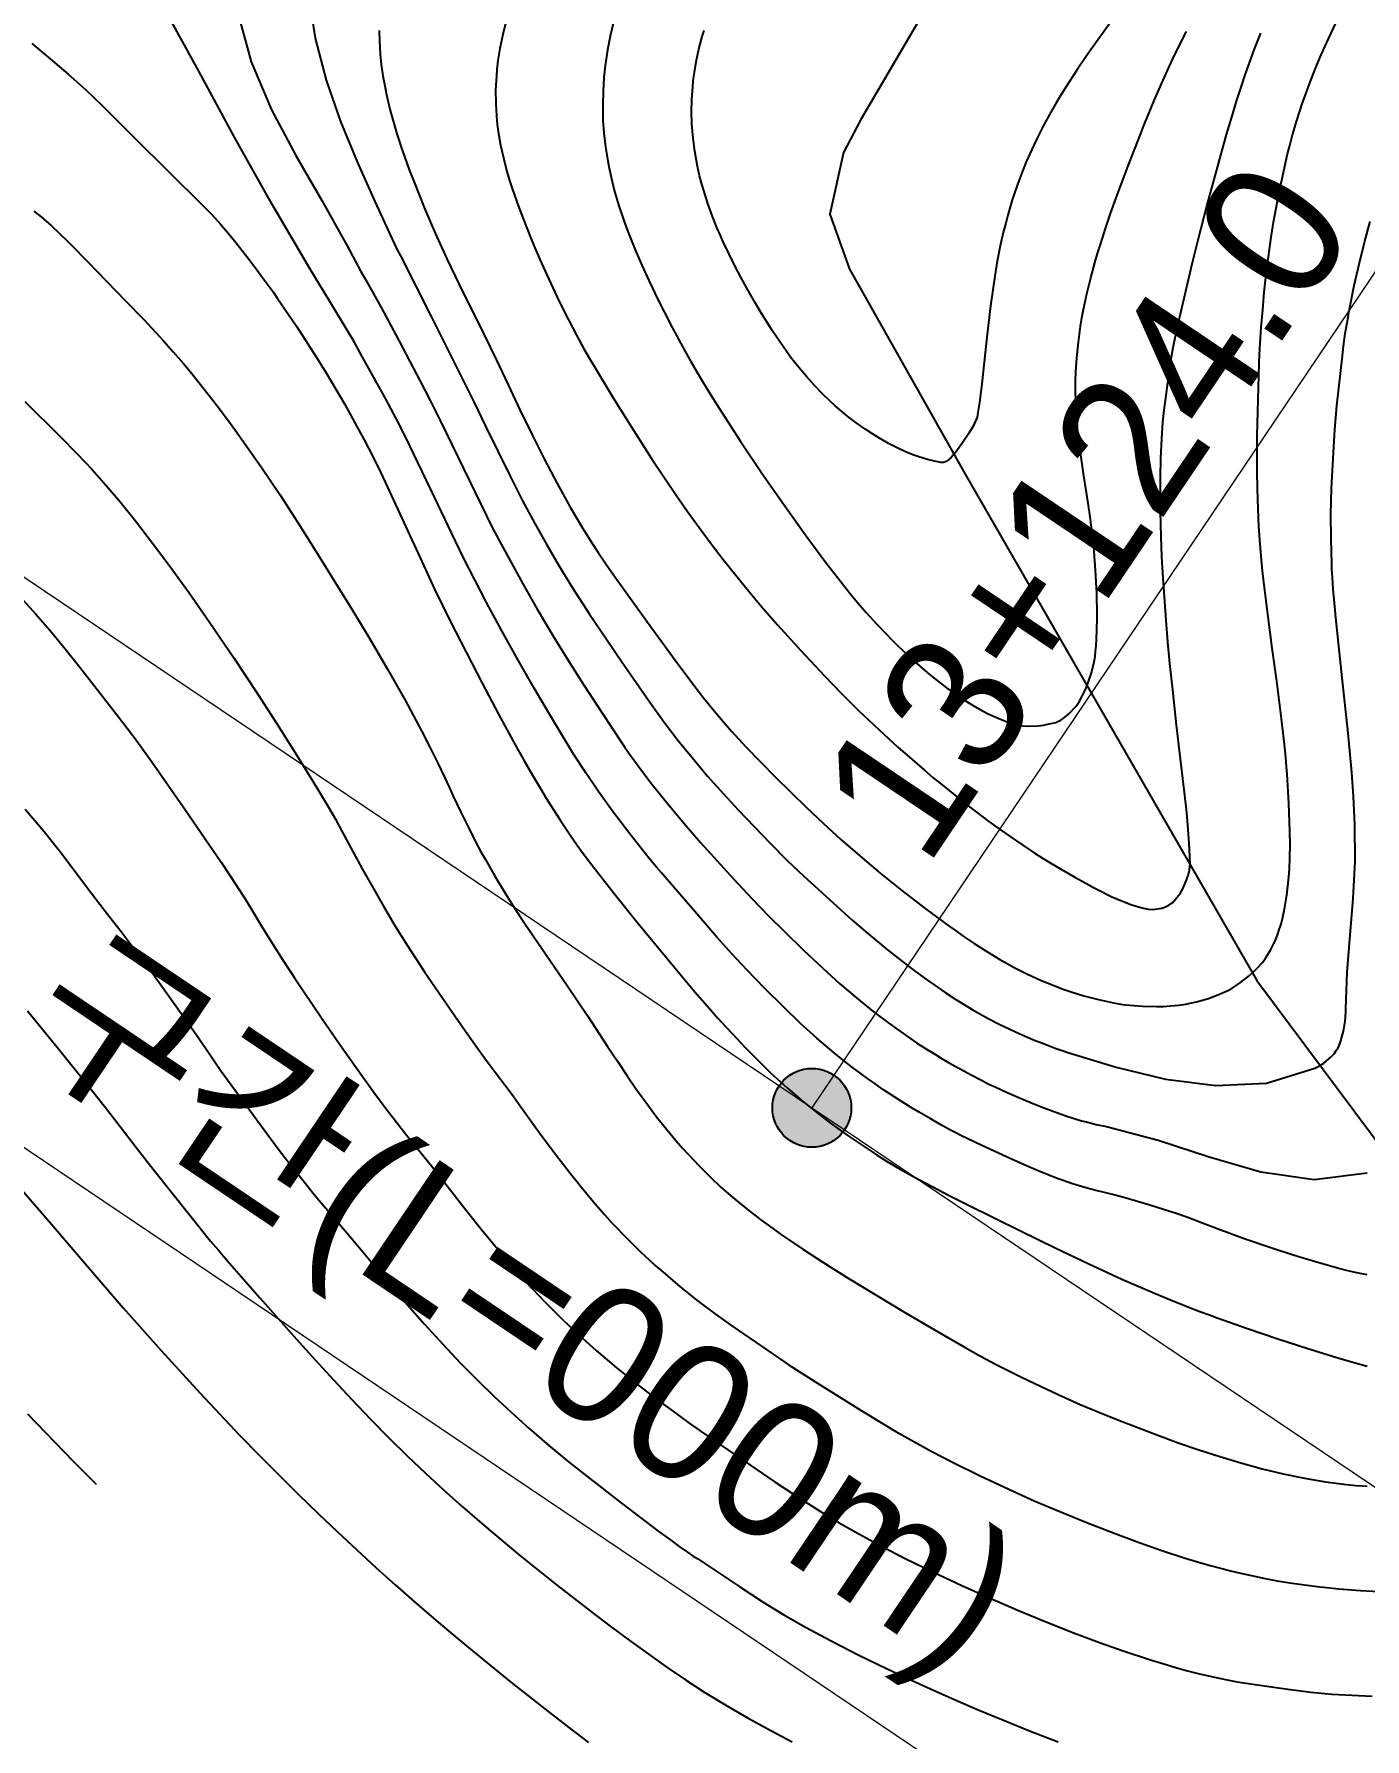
# Model space of a CAD drawing. Header units: millimetres. Extents: x 156921 to 159642, y 477538 to 479586.
# Drawn here: x 157531.75 to 157565.53, y 479099.12 to 479142.38 of the extents above; entities that cross this region are included whole.
import ezdxf

# ---------------------------------------------------------------- set-up
doc = ezdxf.new("R2010")
doc.units = ezdxf.units.MM
doc.header["$MEASUREMENT"] = 0
doc.linetypes.add('CONT', pattern=[2, 1, 1])
for name, color, linetype, transparency in [('E0022112', 146, 'Continuous', 0.6), ('F0017111', 94, 'Continuous', 0.6), ('F0017114', 80, 'Continuous', 0.6)]:
    doc.layers.add(name, color=color, linetype=linetype, transparency=transparency)
doc.layers.add('WD_일반', color=7, linetype='Continuous')
doc.layers.add('평면선형_인출선&문자', color=7, linetype='Continuous')
doc.layers.add('평면-임시폴대', color=136, linetype='Continuous', lineweight=9)
doc.styles.add('HM 4_폴대', font='BAREUNDOTUMPRO1.TTF')

# ---------------------------------------------------------------- blocks, each defined once
blk = doc.blocks.new('CZ-DOT', base_point=(301.612, -2477.484))
at = {"ltscale": 10, "transparency": 33554687}
h = blk.add_hatch(color=0, dxfattribs=at)
edge = h.paths.add_edge_path()
edge.add_arc((301.612, -2477.484), 1, 0, 360)
at = {"ltscale": 10}
blk.add_circle((301.612, -2477.484), 1, dxfattribs=at)

msp = doc.modelspace()

# ---------------------------------------------------------------- linework, layer by layer
at = {"layer": 'E0022112', "transparency": 33554521, "flags": 128}
msp.add_lwpolyline([(157595.458, 479175.443), (157590.733, 479172.361), (157583.519, 479167.352), (157578.495, 479165.15), (157573.223, 479163.08), (157570.736, 479161.8), (157567.856, 479159.677), (157565.109, 479155.921), (157561.547, 479151.328), (157557.059, 479146.724), (157556.224, 479145.861), (157555.482, 479144.903), (157552.73, 479140.212), (157552.297, 479139.371), (157551.945, 479137.809), (157552.449, 479136.413), (157555.381, 479131.213), (157562.786, 479118.361), (157571.362, 479106.874)], dxfattribs=at)
at = {"layer": 'F0017111', "transparency": 33554521, "flags": 128}
for points in [[(157565.586, 479110.898), (157565.359, 479110.942), (157565.095, 479111), (157564.826, 479111.069), (157564.273, 479111.225), (157563.707, 479111.398), (157563.116, 479111.59), (157562.484, 479111.805), (157561.865, 479112.027), (157561.31, 479112.239), (157561.18, 479112.291), (157561.004, 479112.356), (157560.739, 479112.449), (157560.417, 479112.557), (157560.071, 479112.666), (157559.408, 479112.86), (157559.117, 479112.937), (157558.853, 479113.001), (157558.728, 479113.029), (157558.572, 479113.068), (157558.355, 479113.129), (157558.109, 479113.205), (157557.865, 479113.287), (157557.743, 479113.33), (157557.569, 479113.397), (157557.29, 479113.511), (157556.938, 479113.662), (157556.542, 479113.839), (157555.804, 479114.179), (157555.258, 479114.442), (157555.146, 479114.498), (157554.996, 479114.577), (157554.768, 479114.702), (157554.491, 479114.859), (157554.194, 479115.033), (157554.04, 479115.125), (157553.852, 479115.241), (157553.597, 479115.404), (157553.313, 479115.592), (157553.039, 479115.781), (157552.904, 479115.876), (157552.742, 479115.994), (157552.523, 479116.159), (157552.282, 479116.345), (157552.053, 479116.53), (157551.617, 479116.9), (157551.203, 479117.275), (157550.777, 479117.685), (157550.301, 479118.163), (157549.841, 479118.638), (157549.458, 479119.043), (157549.077, 479119.467), (157548.621, 479119.995), (157547.765, 479120.99), (157547.674, 479121.094), (157547.551, 479121.238), (157547.366, 479121.463), (157546.896, 479122.055), (157546.436, 479122.658), (157546.069, 479123.167), (157545.753, 479123.634), (157545.445, 479124.11), (157545.134, 479124.613), (157544.806, 479125.161), (157544.446, 479125.779), (157544.038, 479126.493), (157543.621, 479127.24), (157543.238, 479127.956), (157542.646, 479129.107), (157542.353, 479129.707), (157541.925, 479130.607), (157541.496, 479131.511), (157541.2, 479132.122), (157540.95, 479132.61), (157540.662, 479133.148), (157540.048, 479134.26), (157539.971, 479134.398), (157539.865, 479134.584), (157539.698, 479134.868), (157539.259, 479135.591), (157538.758, 479136.412), (157537.785, 479138.067), (157536.852, 479139.745), (157535.937, 479141.433), (157535.012, 479143.115)], [(157536.92, 479142.943), (157537.259, 479141.67), (157537.775, 479140.457), (157538.394, 479139.293), (157539.054, 479138.152), (157539.7, 479137.002), (157539.91, 479136.608), (157540.05, 479136.353), (157540.154, 479136.169), (157540.558, 479135.444), (157540.933, 479134.743), (157541.552, 479133.574), (157541.807, 479133.083), (157542.062, 479132.573), (157542.802, 479131.04), (157543.234, 479130.157), (157543.391, 479129.843), (157543.487, 479129.656), (157543.553, 479129.532), (157544.154, 479128.426), (157544.52, 479127.784), (157544.944, 479127.077), (157545.36, 479126.407), (157545.697, 479125.878), (157546.371, 479124.841), (157546.736, 479124.297), (157546.89, 479124.076), (157546.996, 479123.928), (157547.079, 479123.816), (157547.443, 479123.339), (157547.871, 479122.803), (157548.299, 479122.287), (157548.666, 479121.868), (157549.503, 479120.946), (157549.974, 479120.436), (157550.387, 479120.009), (157550.802, 479119.598), (157551.282, 479119.137), (157551.768, 479118.68), (157552.205, 479118.282), (157552.621, 479117.923), (157553.047, 479117.582), (157553.48, 479117.255), (157553.92, 479116.941), (157554.15, 479116.785), (157554.397, 479116.626), (157554.625, 479116.483), (157554.797, 479116.379), (157554.942, 479116.295), (157555.234, 479116.128), (157555.531, 479115.968), (157555.795, 479115.832), (157555.986, 479115.738), (157556.141, 479115.666), (157556.449, 479115.525), (157556.756, 479115.39), (157557.022, 479115.277), (157557.212, 479115.2), (157557.363, 479115.142), (157557.657, 479115.031), (157557.938, 479114.933), (157558.174, 479114.856), (157558.335, 479114.808), (157558.458, 479114.775), (157558.708, 479114.714), (157558.964, 479114.663), (157560.282, 479114.314), (157561.577, 479113.888), (157562.887, 479113.51), (157564.234, 479113.317), (157565.581, 479113.488)], [(157538.722, 479143.366), (157538.889, 479142.274), (157539.17, 479141.206), (157539.533, 479140.163), (157539.952, 479139.14), (157540.4, 479138.13), (157540.643, 479137.593), (157540.837, 479137.175), (157540.961, 479136.92), (157541.049, 479136.747), (157541.819, 479135.226), (157542.582, 479133.708), (157542.912, 479133.043), (157543.208, 479132.432), (157543.823, 479131.174), (157544.15, 479130.533), (157544.461, 479129.957), (157544.764, 479129.421), (157545.069, 479128.896), (157545.418, 479128.328), (157545.851, 479127.661), (157546.293, 479126.999), (157546.668, 479126.449), (157547.378, 479125.427), (157547.74, 479124.923), (157548.089, 479124.465), (157548.45, 479124.019), (157548.846, 479123.552), (157549.245, 479123.1), (157549.619, 479122.697), (157550.435, 479121.847), (157550.874, 479121.404), (157551.277, 479121.018), (157552.224, 479120.155), (157552.509, 479119.902), (157552.802, 479119.648), (157553.065, 479119.426), (157553.257, 479119.268), (157553.414, 479119.141), (157553.723, 479118.896), (157554.023, 479118.666), (157554.28, 479118.475), (157554.457, 479118.347), (157554.595, 479118.251), (157554.871, 479118.063), (157555.146, 479117.885), (157555.385, 479117.735), (157555.555, 479117.633), (157555.691, 479117.556), (157555.965, 479117.404), (157556.245, 479117.258), (157556.494, 479117.135), (157556.676, 479117.051), (157556.824, 479116.986), (157557.118, 479116.861), (157557.41, 479116.745), (157557.663, 479116.649), (157557.842, 479116.587), (157557.984, 479116.54), (157559.216, 479116.162), (157560.469, 479115.861), (157561.746, 479115.699), (157563.031, 479115.759), (157564.256, 479116.143), (157564.374, 479116.201), (157564.481, 479116.267), (157564.666, 479116.424), (157564.741, 479116.508), (157564.8, 479116.585), (157564.841, 479116.647), (157564.861, 479116.688), (157564.913, 479116.838), (157564.951, 479116.958), (157564.982, 479117.081), (157565.022, 479117.334), (157565.038, 479117.56), (157565.039, 479117.642), (157565.079, 479118.579), (157565.152, 479119.514), (157565.228, 479120.449), (157565.277, 479121.386), (157565.269, 479122.323), (157565.234, 479123.037), (157565.191, 479123.643), (157565.143, 479124.189), (157565.09, 479124.726), (157564.949, 479126.04), (157564.785, 479127.575), (157564.75, 479127.944), (157564.721, 479128.296), (157564.7, 479128.592), (157564.689, 479128.794), (157564.682, 479128.948), (157564.665, 479129.567), (157564.664, 479130.184), (157564.68, 479130.848), (157564.716, 479131.607), (157564.763, 479132.346), (157564.816, 479132.947), (157564.944, 479134.135), (157564.984, 479134.459), (157565.028, 479134.778), (157565.071, 479135.053), (157565.105, 479135.246), (157565.135, 479135.398), (157565.256, 479135.996), (157565.386, 479136.576), (157565.521, 479137.124), (157565.661, 479137.626)], [(157559.512, 479143.295), (157558.67, 479142.125), (157558.56, 479141.97), (157558.423, 479141.772), (157558.231, 479141.484), (157558.012, 479141.147), (157557.792, 479140.798), (157557.683, 479140.62), (157557.552, 479140.395), (157557.379, 479140.075), (157557.191, 479139.704), (157557.016, 479139.326), (157556.931, 479139.135), (157556.833, 479138.895), (157556.709, 479138.558), (157556.578, 479138.17), (157556.463, 479137.78), (157556.41, 479137.584), (157556.349, 479137.34), (157556.273, 479137.001), (157556.196, 479136.615), (157556.131, 479136.231), (157556.024, 479135.481), (157555.939, 479134.763), (157555.801, 479133.502), (157555.743, 479133.028), (157555.698, 479132.722), (157555.685, 479132.652), (157555.677, 479132.627), (157555.656, 479132.58), (157555.582, 479132.432), (157555.468, 479132.237), (157555.315, 479132.008), (157555.229, 479131.885), (157555.134, 479131.761), (157555.022, 479131.636), (157554.912, 479131.542), (157554.867, 479131.517), (157554.828, 479131.507), (157554.783, 479131.504), (157554.765, 479131.506), (157554.726, 479131.512), (157554.6, 479131.539), (157554.423, 479131.586), (157554.204, 479131.652), (157554.083, 479131.691), (157553.928, 479131.751), (157553.704, 479131.853), (157553.44, 479131.989), (157553.166, 479132.148), (157553.027, 479132.233), (157552.862, 479132.341), (157552.644, 479132.494), (157552.408, 479132.671), (157552.189, 479132.851), (157552.084, 479132.941), (157551.953, 479133.061), (157551.77, 479133.241), (157551.561, 479133.457), (157551.354, 479133.688), (157551.25, 479133.807), (157551.124, 479133.961), (157550.952, 479134.184), (157550.76, 479134.447), (157550.574, 479134.72), (157550.483, 479134.859), (157550.37, 479135.035), (157550.216, 479135.286), (157550.042, 479135.577), (157549.873, 479135.872), (157549.789, 479136.021), (157549.687, 479136.21), (157549.548, 479136.479), (157549.392, 479136.791), (157549.242, 479137.108), (157549.169, 479137.268), (157549.082, 479137.469), (157548.971, 479137.753), (157548.853, 479138.079), (157548.748, 479138.408), (157548.698, 479138.573), (157548.644, 479138.78), (157548.581, 479139.07), (157548.522, 479139.404), (157548.478, 479139.738), (157548.461, 479139.906), (157548.447, 479140.114), (157548.441, 479140.4), (157548.446, 479140.724), (157548.468, 479141.043), (157548.483, 479141.201), (157548.509, 479141.399), (157548.558, 479141.677), (157548.626, 479141.995), (157548.709, 479142.313), (157548.755, 479142.472)], [(157543.736, 479142.717), (157543.647, 479142.365), (157543.575, 479142.014), (157543.525, 479141.707), (157543.499, 479141.488), (157543.485, 479141.312), (157543.467, 479140.962), (157543.469, 479140.611), (157543.485, 479140.304), (157543.507, 479140.085), (157543.533, 479139.909), (157543.593, 479139.557), (157543.672, 479139.201), (157543.752, 479138.889), (157543.82, 479138.664), (157543.881, 479138.484), (157544.008, 479138.121), (157544.143, 479137.756), (157544.267, 479137.434), (157544.36, 479137.203), (157544.438, 479137.017), (157544.598, 479136.644), (157544.765, 479136.268), (157544.917, 479135.937), (157545.03, 479135.7), (157545.123, 479135.508), (157545.315, 479135.124), (157545.52, 479134.736), (157545.707, 479134.393), (157545.848, 479134.147), (157545.966, 479133.948), (157546.449, 479133.146), (157546.961, 479132.331), (157547.425, 479131.61), (157547.766, 479131.094), (157548.049, 479130.68), (157548.338, 479130.266), (157548.634, 479129.854), (157548.936, 479129.447), (157549.244, 479129.043), (157549.559, 479128.645), (157549.88, 479128.251), (157550.206, 479127.863), (157550.622, 479127.389), (157551.212, 479126.738), (157551.808, 479126.095), (157552.241, 479125.643), (157552.686, 479125.208), (157553.315, 479124.618), (157553.676, 479124.288), (157554.035, 479123.969), (157554.349, 479123.697), (157554.573, 479123.509), (157554.752, 479123.362), (157555.108, 479123.074), (157555.461, 479122.797), (157555.767, 479122.563), (157555.984, 479122.401), (157556.157, 479122.276), (157556.5, 479122.032), (157556.841, 479121.8), (157557.136, 479121.605), (157557.345, 479121.472), (157557.511, 479121.37), (157557.84, 479121.172), (157558.162, 479120.985), (157558.44, 479120.83), (157558.635, 479120.726), (157558.788, 479120.647), (157559.087, 479120.5), (157559.373, 479120.377), (157559.614, 479120.285), (157559.778, 479120.232), (157559.904, 479120.199), (157560.028, 479120.174), (157560.147, 479120.166), (157560.369, 479120.2), (157560.467, 479120.236), (157560.55, 479120.277), (157560.612, 479120.315), (157560.647, 479120.344), (157560.755, 479120.471), (157560.836, 479120.575), (157560.905, 479120.687), (157561.01, 479120.933), (157561.046, 479121.056), (157561.07, 479121.168), (157561.084, 479121.256), (157561.088, 479121.312), (157561.082, 479121.511), (157561.068, 479121.842), (157561.043, 479122.198), (157561.014, 479122.527), (157560.987, 479122.777), (157560.962, 479122.987), (157560.747, 479124.843), (157560.647, 479125.742), (157560.578, 479126.408), (157560.526, 479126.955), (157560.48, 479127.501), (157560.404, 479128.582), (157560.374, 479129.113), (157560.351, 479129.633), (157560.337, 479130.265), (157560.336, 479131.13), (157560.345, 479131.619), (157560.37, 479132.107), (157560.401, 479132.532), (157560.432, 479132.835), (157560.462, 479133.077), (157560.521, 479133.531), (157560.579, 479133.929), (157560.628, 479134.237), (157560.662, 479134.424), (157560.689, 479134.551), (157560.797, 479135.059), (157560.91, 479135.568), (157561.148, 479136.579), (157561.301, 479137.189), (157561.516, 479138.014), (157561.765, 479138.935), (157562.017, 479139.83), (157562.146, 479140.269), (157562.279, 479140.703), (157562.4, 479141.08), (157562.488, 479141.347), (157562.561, 479141.558), (157562.715, 479141.981), (157562.887, 479142.404)], [(157546.457, 479142.678), (157546.374, 479142.327), (157546.307, 479141.977), (157546.277, 479141.803), (157546.247, 479141.584), (157546.216, 479141.278), (157546.193, 479140.928), (157546.184, 479140.578), (157546.183, 479140.403), (157546.191, 479140.182), (157546.215, 479139.872), (157546.255, 479139.514), (157546.313, 479139.153), (157546.345, 479138.972), (157546.395, 479138.744), (157546.478, 479138.421), (157546.587, 479138.048), (157546.713, 479137.671), (157546.781, 479137.481), (157546.871, 479137.242), (157547.008, 479136.905), (157547.174, 479136.516), (157547.353, 479136.125), (157547.445, 479135.928), (157547.565, 479135.681), (157547.741, 479135.332), (157547.949, 479134.93), (157548.166, 479134.526), (157548.277, 479134.323), (157548.421, 479134.068), (157548.63, 479133.709), (157548.878, 479133.297), (157549.136, 479132.883), (157549.67, 479132.056), (157550.222, 479131.236), (157550.776, 479130.439), (157551.319, 479129.681), (157551.849, 479128.969), (157552.363, 479128.309), (157552.49, 479128.15), (157552.649, 479127.959), (157552.872, 479127.702), (157553.128, 479127.418), (157553.384, 479127.148), (157553.513, 479127.016), (157553.674, 479126.857), (157553.9, 479126.642), (157554.159, 479126.406), (157554.419, 479126.18), (157554.549, 479126.069), (157554.712, 479125.939), (157554.939, 479125.769), (157555.199, 479125.586), (157555.458, 479125.418), (157555.587, 479125.338), (157555.747, 479125.247), (157555.969, 479125.133), (157556.219, 479125.018), (157556.465, 479124.921), (157556.618, 479124.866), (157556.665, 479124.854), (157556.744, 479124.841), (157556.849, 479124.829), (157556.971, 479124.821), (157557.237, 479124.828), (157557.373, 479124.846), (157557.511, 479124.873), (157557.685, 479124.913), (157557.733, 479124.933), (157557.807, 479124.974), (157557.899, 479125.037), (157558.001, 479125.118), (157558.196, 479125.327), (157558.281, 479125.453), (157558.357, 479125.594), (157558.448, 479125.78), (157558.471, 479125.834), (157558.505, 479125.924), (157558.586, 479126.172), (157558.654, 479126.449), (157558.677, 479126.584), (157558.692, 479126.718), (157558.704, 479126.85), (157558.715, 479127.021), (157558.724, 479127.266), (157558.73, 479127.553), (157558.729, 479127.849), (157558.726, 479128), (157558.721, 479128.191), (157558.708, 479128.467), (157558.69, 479128.788), (157558.666, 479129.117), (157558.653, 479129.283), (157558.633, 479129.493), (157558.598, 479129.789), (157558.553, 479130.129), (157558.5, 479130.473), (157558.39, 479131.169), (157558.287, 479131.88), (157558.262, 479132.06), (157558.237, 479132.288), (157558.211, 479132.613), (157558.191, 479132.99), (157558.183, 479133.374), (157558.182, 479133.568), (157558.189, 479133.813), (157558.213, 479134.161), (157558.254, 479134.562), (157558.311, 479134.969), (157558.345, 479135.174), (157558.393, 479135.429), (157558.47, 479135.787), (157558.57, 479136.195), (157558.682, 479136.604), (157558.742, 479136.807), (157558.82, 479137.062), (157558.934, 479137.417), (157559.071, 479137.822), (157559.215, 479138.226), (157559.518, 479139.037), (157559.836, 479139.856), (157559.918, 479140.062), (157560.025, 479140.323), (157560.181, 479140.691), (157560.366, 479141.116), (157560.56, 479141.546), (157560.659, 479141.763), (157560.793, 479142.042), (157560.998, 479142.447)], [(157531.697, 479142.141), (157532.165, 479141.752), (157532.623, 479141.359), (157533.065, 479140.961), (157533.488, 479140.555), (157534.301, 479139.742), (157535.163, 479138.887), (157536.045, 479138.021), (157536.261, 479137.801), (157536.487, 479137.553), (157536.691, 479137.318), (157536.843, 479137.133), (157536.968, 479136.975), (157537.216, 479136.655), (157537.46, 479136.331), (157537.67, 479136.044), (157537.818, 479135.837), (157537.934, 479135.669), (157538.411, 479134.964), (157538.912, 479134.19), (157539.165, 479133.781), (157539.414, 479133.366), (157539.629, 479132.997), (157539.779, 479132.73), (157539.898, 479132.513), (157540.131, 479132.079), (157540.355, 479131.644), (157540.545, 479131.262), (157540.675, 479130.99), (157540.776, 479130.771), (157541.551, 479129.085), (157541.927, 479128.278), (157542.317, 479127.483), (157542.719, 479126.694), (157543.128, 479125.908), (157543.543, 479125.124), (157543.965, 479124.345), (157544.181, 479123.957), (157544.403, 479123.571), (157544.603, 479123.234), (157544.749, 479122.994), (157544.869, 479122.803), (157545.114, 479122.421), (157545.369, 479122.044), (157545.598, 479121.716), (157545.768, 479121.483), (157545.908, 479121.299), (157546.473, 479120.568), (157547.051, 479119.851), (157548.225, 479118.433), (157548.525, 479118.079), (157548.833, 479117.723), (157549.108, 479117.411), (157549.31, 479117.188), (157549.475, 479117.008), (157549.809, 479116.654), (157550.153, 479116.307), (157550.461, 479116.009), (157550.686, 479115.8), (157550.87, 479115.636), (157551.242, 479115.314), (157551.623, 479115.006), (157551.963, 479114.744), (157552.21, 479114.565), (157552.412, 479114.426), (157552.792, 479114.168), (157553.126, 479113.948), (157553.387, 479113.782), (157553.548, 479113.685), (157553.657, 479113.622), (157554.099, 479113.377), (157554.545, 479113.138), (157554.996, 479112.904), (157555.449, 479112.676), (157556.789, 479112.013), (157557.665, 479111.584), (157558.522, 479111.174), (157559.361, 479110.789), (157560.184, 479110.432), (157560.589, 479110.265), (157560.988, 479110.105), (157561.334, 479109.97), (157561.579, 479109.879), (157561.772, 479109.809), (157562.545, 479109.535), (157563.314, 479109.276), (157564.08, 479109.029), (157564.841, 479108.793), (157565.216, 479108.682), (157565.583, 479108.579)], [(157531.524, 479133.057), (157532.417, 479132.168), (157532.841, 479131.734), (157533.225, 479131.329), (157533.587, 479130.927), (157533.944, 479130.503), (157534.324, 479130.026), (157534.758, 479129.462), (157535.221, 479128.843), (157535.69, 479128.2), (157536.21, 479127.46), (157536.825, 479126.551), (157537.431, 479125.633), (157537.925, 479124.869), (157538.37, 479124.162), (157538.829, 479123.42), (157539.05, 479123.056), (157539.247, 479122.723), (157539.402, 479122.454), (157539.499, 479122.279), (157539.567, 479122.151), (157540.082, 479121.2), (157540.338, 479120.741), (157540.62, 479120.25), (157540.921, 479119.742), (157541.238, 479119.234), (157541.665, 479118.587), (157542.295, 479117.663), (157542.64, 479117.165), (157542.945, 479116.734), (157543.183, 479116.403), (157543.33, 479116.205), (157543.431, 479116.073), (157543.835, 479115.536), (157544.237, 479114.981), (157544.625, 479114.443), (157544.986, 479113.956), (157545.359, 479113.474), (157545.781, 479112.952), (157546.004, 479112.686), (157546.228, 479112.429), (157546.424, 479112.211), (157546.564, 479112.062), (157546.676, 479111.946), (157546.906, 479111.714), (157547.144, 479111.483), (157547.359, 479111.281), (157547.517, 479111.137), (157547.648, 479111.022), (157548.15, 479110.592), (157548.358, 479110.421), (157548.501, 479110.308), (157548.611, 479110.223), (157549.044, 479109.897), (157549.464, 479109.601), (157550.372, 479108.974), (157550.917, 479108.607), (157551.564, 479108.193), (157552.718, 479107.468), (157553.173, 479107.189), (157553.623, 479106.922), (157554.075, 479106.665), (157554.539, 479106.413), (157555.08, 479106.134), (157555.765, 479105.798), (157556.487, 479105.456), (157557.136, 479105.164), (157557.78, 479104.889), (157558.488, 479104.601), (157559.184, 479104.33), (157559.793, 479104.104), (157560.369, 479103.903), (157560.967, 479103.708), (157561.278, 479103.614), (157561.602, 479103.522), (157561.894, 479103.444), (157562.111, 479103.389), (157562.289, 479103.347), (157562.644, 479103.267), (157562.993, 479103.195), (157563.295, 479103.137), (157563.508, 479103.101), (157563.677, 479103.076), (157564.31, 479102.988), (157564.862, 479102.926), (157565.413, 479102.884), (157566.042, 479102.857)], [(157531.402, 479128.102), (157531.796, 479127.661), (157532.15, 479127.252), (157532.508, 479126.82), (157532.916, 479126.312), (157533.837, 479125.134), (157534.307, 479124.513), (157534.741, 479123.914), (157535.579, 479122.71), (157536.498, 479121.367), (157536.732, 479121.021), (157536.936, 479120.711), (157537.093, 479120.465), (157537.188, 479120.31), (157537.251, 479120.2), (157537.513, 479119.759), (157537.792, 479119.312), (157538.078, 479118.868), (157538.365, 479118.433), (157539.049, 479117.416), (157539.513, 479116.742), (157540.11, 479115.897), (157540.435, 479115.448), (157540.745, 479115.032), (157541.007, 479114.691), (157541.185, 479114.466), (157541.322, 479114.299), (157541.839, 479113.66), (157542.295, 479113.076), (157542.711, 479112.542), (157543.107, 479112.047), (157543.511, 479111.56), (157543.952, 479111.046), (157544.389, 479110.555), (157544.568, 479110.362), (157544.69, 479110.235), (157544.783, 479110.14), (157545.167, 479109.76), (157545.575, 479109.374), (157546.022, 479108.973), (157546.525, 479108.549), (157547.03, 479108.142), (157547.482, 479107.793), (157547.919, 479107.468), (157548.38, 479107.136), (157548.96, 479106.73), (157549.753, 479106.187), (157550.562, 479105.64), (157551.192, 479105.224), (157551.71, 479104.894), (157552.186, 479104.605), (157552.679, 479104.324), (157553.245, 479104.02), (157553.879, 479103.695), (157554.577, 479103.353), (157555.301, 479103.013), (157556.016, 479102.691), (157556.731, 479102.382), (157557.457, 479102.083), (157558.157, 479101.807), (157558.794, 479101.568), (157559.42, 479101.347), (157560.086, 479101.128), (157560.419, 479101.024), (157560.731, 479100.932), (157560.989, 479100.859), (157561.162, 479100.813), (157561.292, 479100.781), (157561.555, 479100.719), (157561.826, 479100.661), (157562.068, 479100.613), (157562.245, 479100.581), (157562.39, 479100.557), (157562.975, 479100.466), (157563.571, 479100.381), (157564.15, 479100.311), (157564.683, 479100.261), (157565.196, 479100.228), (157565.713, 479100.205)], [(157531.532, 479122.713), (157532.008, 479122.142), (157532.202, 479121.903), (157532.332, 479121.737), (157532.431, 479121.608), (157533.232, 479120.551), (157533.617, 479120.044), (157533.961, 479119.604), (157534.296, 479119.172), (157534.654, 479118.691), (157535.37, 479117.7), (157535.728, 479117.191), (157536.109, 479116.638), (157536.506, 479116.065), (157536.914, 479115.496), (157537.925, 479114.131), (157538.23, 479113.731), (157538.546, 479113.33), (157538.83, 479112.978), (157539.04, 479112.727), (157539.212, 479112.525), (157539.842, 479111.784), (157540.353, 479111.172), (157540.797, 479110.64), (157541.228, 479110.139), (157541.664, 479109.646), (157542.123, 479109.139), (157542.579, 479108.652), (157543.006, 479108.22), (157543.425, 479107.814), (157543.86, 479107.408), (157544.321, 479106.994), (157544.819, 479106.568), (157545.319, 479106.156), (157545.783, 479105.785), (157546.662, 479105.107), (157547.619, 479104.38), (157547.877, 479104.187), (157548.126, 479104.008), (157548.337, 479103.859), (157548.482, 479103.761), (157548.594, 479103.688), (157549.665, 479102.979), (157550.255, 479102.594), (157550.78, 479102.271), (157551.326, 479101.96), (157551.981, 479101.61), (157552.686, 479101.251), (157553.388, 479100.909), (157554.04, 479100.602), (157554.597, 479100.347), (157555.13, 479100.11), (157555.711, 479099.86), (157556.35, 479099.595), (157557.055, 479099.314), (157557.745, 479099.049)], [(157531.587, 479117.591), (157532.377, 479116.629), (157533.145, 479115.676), (157533.533, 479115.182), (157533.937, 479114.658), (157534.353, 479114.119), (157534.78, 479113.577), (157535.741, 479112.365), (157536.234, 479111.755), (157536.43, 479111.521), (157536.559, 479111.37), (157536.655, 479111.262), (157537.487, 479110.316), (157538.411, 479109.267), (157538.883, 479108.739), (157539.349, 479108.23), (157539.816, 479107.732), (157540.294, 479107.233), (157540.769, 479106.75), (157541.229, 479106.299), (157541.684, 479105.868), (157542.145, 479105.441), (157542.62, 479105.015), (157543.113, 479104.587), (157543.608, 479104.17), (157544.085, 479103.778), (157545.013, 479103.034), (157545.907, 479102.335), (157546.369, 479101.985), (157546.888, 479101.606), (157547.848, 479100.92), (157548.287, 479100.619), (157548.775, 479100.302), (157549.307, 479099.977), (157549.874, 479099.649), (157550.446, 479099.334), (157550.994, 479099.05)], [(157531.584, 479107.368), (157532.748, 479106.173), (157533.33, 479105.584)]]:
    msp.add_lwpolyline(points, dxfattribs=at)
at = {"layer": 'F0017114', "transparency": 33554521, "flags": 128}
for points in [[(157540.512, 479142.471), (157540.518, 479142.186), (157540.524, 479142.042), (157540.538, 479141.862), (157540.566, 479141.608), (157540.607, 479141.317), (157540.66, 479141.024), (157540.689, 479140.877), (157540.73, 479140.693), (157540.793, 479140.435), (157540.873, 479140.141), (157540.961, 479139.845), (157541.007, 479139.698), (157541.069, 479139.51), (157541.162, 479139.243), (157541.275, 479138.933), (157541.396, 479138.617), (157541.655, 479137.976), (157541.934, 479137.326), (157542.231, 479136.674), (157542.543, 479136.025), (157543.177, 479134.743), (157543.486, 479134.108), (157543.786, 479133.475), (157544.085, 479132.841), (157544.391, 479132.207), (157544.705, 479131.581), (157545.028, 479130.971), (157545.361, 479130.377), (157545.707, 479129.793), (157545.796, 479129.649), (157545.909, 479129.47), (157546.071, 479129.221), (157546.262, 479128.939), (157546.458, 479128.658), (157547.254, 479127.55), (157548.024, 479126.491), (157548.391, 479125.997), (157548.745, 479125.536), (157549.097, 479125.101), (157549.454, 479124.691), (157549.817, 479124.297), (157550.187, 479123.91), (157550.566, 479123.527), (157550.955, 479123.143), (157551.358, 479122.754), (157551.781, 479122.355), (157552.228, 479121.944), (157552.708, 479121.524), (157553.223, 479121.092), (157553.777, 479120.646), (157554.364, 479120.194), (157554.976, 479119.742), (157555.132, 479119.629), (157555.329, 479119.492), (157555.61, 479119.306), (157555.934, 479119.099), (157556.264, 479118.899), (157556.429, 479118.801), (157556.641, 479118.686), (157556.944, 479118.535), (157557.297, 479118.373), (157557.658, 479118.226), (157557.841, 479118.155), (157558.07, 479118.076), (157558.394, 479117.979), (157558.767, 479117.882), (157559.142, 479117.802), (157559.377, 479117.758), (157559.447, 479117.748), (157559.562, 479117.735), (157559.88, 479117.71), (157560.238, 479117.702), (157560.414, 479117.707), (157560.588, 479117.718), (157560.805, 479117.736), (157560.868, 479117.744), (157560.97, 479117.762), (157561.25, 479117.823), (157561.558, 479117.911), (157561.706, 479117.964), (157561.85, 479118.023), (157562.028, 479118.1), (157562.078, 479118.126), (157562.158, 479118.173), (157562.259, 479118.236), (157562.372, 479118.312), (157562.597, 479118.488), (157562.701, 479118.584), (157562.799, 479118.685), (157562.918, 479118.815), (157562.951, 479118.856), (157563, 479118.928), (157563.061, 479119.023), (157563.128, 479119.135), (157563.253, 479119.386), (157563.306, 479119.519), (157563.353, 479119.655), (157563.396, 479119.794), (157563.443, 479119.971), (157563.496, 479120.227), (157563.546, 479120.527), (157563.582, 479120.835), (157563.596, 479120.991), (157563.609, 479121.191), (157563.62, 479121.477), (157563.625, 479121.81), (157563.621, 479122.152), (157563.595, 479122.859), (157563.549, 479123.599), (157563.535, 479123.788), (157563.515, 479124.026), (157563.483, 479124.364), (157563.395, 479125.148), (157563.291, 479125.958), (157563.176, 479126.798), (157563.059, 479127.662), (157562.952, 479128.541), (157562.926, 479128.762), (157562.898, 479129.041), (157562.866, 479129.434), (157562.836, 479129.886), (157562.814, 479130.342), (157562.805, 479130.571), (157562.797, 479130.857), (157562.791, 479131.259), (157562.789, 479131.72), (157562.793, 479132.181), (157562.813, 479133.104), (157562.845, 479134.022), (157562.854, 479134.251), (157562.869, 479134.536), (157562.895, 479134.932), (157562.931, 479135.384), (157562.972, 479135.833), (157562.995, 479136.057), (157563.026, 479136.336), (157563.076, 479136.724), (157563.139, 479137.166), (157563.209, 479137.606), (157563.245, 479137.825), (157563.295, 479138.098), (157563.371, 479138.478), (157563.464, 479138.909), (157563.564, 479139.338), (157563.617, 479139.551), (157563.688, 479139.817), (157563.799, 479140.186), (157563.936, 479140.605), (157564.086, 479141.022), (157564.164, 479141.229), (157564.267, 479141.487), (157564.419, 479141.848), (157564.601, 479142.26), (157564.794, 479142.67)], [(157531.746, 479137.888), (157531.938, 479137.739), (157532.072, 479137.625), (157532.177, 479137.529), (157532.392, 479137.328), (157532.618, 479137.109), (157532.823, 479136.903), (157532.976, 479136.746), (157533.102, 479136.613), (157533.598, 479136.097), (157534.074, 479135.613), (157534.548, 479135.126), (157535.039, 479134.598), (157535.288, 479134.319), (157535.538, 479134.028), (157535.757, 479133.766), (157535.914, 479133.573), (157536.039, 479133.414), (157536.289, 479133.093), (157536.537, 479132.765), (157536.754, 479132.473), (157536.908, 479132.261), (157537.03, 479132.089), (157537.515, 479131.394), (157537.987, 479130.692), (157538.45, 479129.981), (157538.906, 479129.261), (157539.817, 479127.79), (157540.274, 479127.035), (157540.726, 479126.265), (157541.168, 479125.48), (157541.595, 479124.683), (157541.801, 479124.281), (157542.002, 479123.877), (157542.173, 479123.521), (157542.291, 479123.266), (157542.384, 479123.061), (157542.574, 479122.652), (157542.774, 479122.244), (157542.957, 479121.887), (157543.093, 479121.633), (157543.206, 479121.431), (157543.438, 479121.026), (157543.681, 479120.622), (157543.901, 479120.27), (157544.065, 479120.019), (157544.201, 479119.82), (157545.279, 479118.236), (157545.803, 479117.457), (157546.308, 479116.69), (157546.555, 479116.314), (157546.803, 479115.948), (157547.02, 479115.634), (157547.176, 479115.415), (157547.3, 479115.244), (157547.553, 479114.907), (157547.812, 479114.58), (157548.043, 479114.302), (157548.212, 479114.109), (157548.349, 479113.958), (157548.63, 479113.662), (157548.921, 479113.373), (157549.184, 479113.125), (157549.378, 479112.953), (157549.537, 479112.819), (157549.862, 479112.552), (157550.196, 479112.292), (157550.497, 479112.069), (157550.717, 479111.912), (157550.898, 479111.79), (157551.261, 479111.547), (157551.628, 479111.308), (157551.952, 479111.101), (157552.186, 479110.956), (157552.374, 479110.841), (157553.87, 479109.936), (157554.619, 479109.491), (157555.38, 479109.052), (157555.768, 479108.836), (157556.166, 479108.624), (157556.521, 479108.441), (157556.78, 479108.313), (157556.992, 479108.212), (157557.741, 479107.86), (157558.299, 479107.61), (157558.77, 479107.413), (157559.256, 479107.217), (157560.268, 479106.825), (157560.79, 479106.634), (157561.315, 479106.454), (157561.845, 479106.285), (157562.378, 479106.123), (157562.915, 479105.976), (157563.453, 479105.847), (157563.991, 479105.737), (157564.527, 479105.648), (157565.06, 479105.579), (157565.291, 479105.555), (157565.455, 479105.541), (157565.585, 479105.531)], [(157531.333, 479113.179), (157532.197, 479112.179), (157533.093, 479111.136), (157534.019, 479110.062), (157534.493, 479109.519), (157534.979, 479108.975), (157535.968, 479107.893), (157536.467, 479107.359), (157536.969, 479106.832), (157537.471, 479106.315), (157537.97, 479105.811), (157538.466, 479105.32), (157538.961, 479104.841), (157539.454, 479104.373), (157539.943, 479103.916), (157540.43, 479103.469), (157540.918, 479103.032), (157541.407, 479102.603), (157541.896, 479102.181), (157542.386, 479101.766), (157542.876, 479101.359), (157543.854, 479100.564), (157544.833, 479099.789), (157545.326, 479099.408), (157545.826, 479099.032)]]:
    msp.add_lwpolyline(points, dxfattribs=at)
at = {"layer": '평면-임시폴대', "linetype": 'ByBlock', "ltscale": 10}
msp.add_line((157571.044, 479144.162), (157551.491, 479115.134), dxfattribs=at)
at = {"layer": '평면-임시폴대', "linetype": 'CONT', "flags": 128}
for points in [[(157265.079, 479308.061), (157607.161, 479077.634), (157607.589, 479077.346), (157608.022, 479077.054), (157608.455, 479076.763), (157608.888, 479076.472), (157609.321, 479076.181), (157609.755, 479075.89), (157610.188, 479075.599), (157610.621, 479075.308), (157611.055, 479075.018), (157611.488, 479074.727), (157611.922, 479074.437), (157612.355, 479074.147), (157612.789, 479073.856), (157613.223, 479073.566), (157613.657, 479073.276), (157614.091, 479072.986), (157614.525, 479072.697), (157614.959, 479072.407), (157615.393, 479072.118), (157615.827, 479071.828), (157616.261, 479071.539), (157616.696, 479071.25), (157617.13, 479070.96), (157617.565, 479070.671), (157617.999, 479070.383), (157618.434, 479070.094), (157618.869, 479069.805), (157619.303, 479069.517), (157619.738, 479069.228), (157620.173, 479068.94), (157620.608, 479068.652), (157621.043, 479068.363), (157621.479, 479068.075), (157621.914, 479067.788), (157622.349, 479067.5), (157622.784, 479067.212), (157623.22, 479066.924), (157623.655, 479066.637), (157624.091, 479066.35), (157624.527, 479066.062), (157624.962, 479065.775), (157625.398, 479065.488), (157625.834, 479065.201), (157626.27, 479064.914), (157626.706, 479064.628), (157627.142, 479064.341), (157627.578, 479064.055), (157628.015, 479063.768), (157628.451, 479063.482), (157628.887, 479063.196), (157629.324, 479062.91), (157629.76, 479062.624), (157630.197, 479062.338), (157630.633, 479062.052), (157631.07, 479061.767), (157631.507, 479061.481), (157631.944, 479061.196), (157632.381, 479060.91), (157632.818, 479060.625), (157633.255, 479060.34), (157633.692, 479060.055), (157634.129, 479059.77), (157634.567, 479059.486), (157635.004, 479059.201), (157635.441, 479058.917), (157635.879, 479058.632), (157636.317, 479058.348), (157636.754, 479058.064), (157637.192, 479057.779), (157637.63, 479057.496), (157638.068, 479057.212), (157638.506, 479056.928), (157638.944, 479056.644), (157639.382, 479056.361), (157639.82, 479056.077), (157640.258, 479055.794), (157640.696, 479055.511), (157641.135, 479055.228), (157641.573, 479054.945), (157642.012, 479054.662), (157642.45, 479054.379), (157642.889, 479054.096), (157643.328, 479053.814), (157643.767, 479053.531), (157644.205, 479053.249), (157644.644, 479052.967), (157645.083, 479052.685), (157645.522, 479052.403), (157645.962, 479052.121), (157646.401, 479051.839), (157646.84, 479051.557), (157647.279, 479051.276), (157647.719, 479050.994), (157648.158, 479050.713), (157648.598, 479050.432), (157649.038, 479050.151), (157649.477, 479049.87), (157649.917, 479049.589), (157650.357, 479049.308), (157650.797, 479049.027), (157651.237, 479048.747), (157651.677, 479048.466), (157652.117, 479048.186), (157652.557, 479047.905), (157652.998, 479047.625), (157653.438, 479047.345), (157653.878, 479047.065), (157654.319, 479046.786), (157654.759, 479046.506), (157655.2, 479046.226), (157655.641, 479045.947), (157656.081, 479045.667), (157656.522, 479045.388), (157656.963, 479045.109), (157657.404, 479044.83), (157657.845, 479044.551), (157658.286, 479044.272), (157658.727, 479043.994), (157659.169, 479043.715), (157659.61, 479043.436), (157660.051, 479043.158), (157660.493, 479042.88), (157660.934, 479042.602), (157661.376, 479042.324), (157661.818, 479042.046), (157662.259, 479041.768), (157662.701, 479041.49), (157663.143, 479041.213), (157663.585, 479040.935), (157664.027, 479040.658), (157664.469, 479040.38), (157664.911, 479040.103), (157665.353, 479039.826), (157665.796, 479039.549), (157666.238, 479039.272), (157666.681, 479038.996), (157667.123, 479038.719), (157667.566, 479038.443), (157668.008, 479038.166), (157668.451, 479037.89), (157668.894, 479037.614), (157669.337, 479037.338), (157669.779, 479037.062), (157670.222, 479036.786), (157670.666, 479036.51), (157671.109, 479036.235), (157671.552, 479035.959), (157671.995, 479035.684), (157672.438, 479035.408), (157672.882, 479035.133), (157673.325, 479034.858), (157673.769, 479034.583), (157674.212, 479034.308), (157674.656, 479034.034), (157675.1, 479033.759), (157675.544, 479033.485), (157675.987, 479033.21), (157676.431, 479032.936), (157676.875, 479032.662), (157677.32, 479032.388), (157677.764, 479032.114), (157678.208, 479031.84), (157678.652, 479031.566), (157679.097, 479031.293), (157679.541, 479031.019), (157679.985, 479030.746), (157680.43, 479030.472), (157680.875, 479030.199), (157681.319, 479029.926), (157681.764, 479029.653), (157682.209, 479029.38), (157682.654, 479029.108), (157683.099, 479028.835), (157683.544, 479028.563), (157683.989, 479028.29), (157684.434, 479028.018), (157684.879, 479027.746), (157685.325, 479027.474), (157685.77, 479027.202), (157686.216, 479026.93), (157686.661, 479026.658), (157687.107, 479026.387), (157687.552, 479026.115), (157687.998, 479025.844), (157688.444, 479025.572), (157688.89, 479025.301), (157689.336, 479025.03), (157689.782, 479024.759), (157690.228, 479024.488), (157690.674, 479024.218), (157691.12, 479023.947), (157691.566, 479023.676), (157692.012, 479023.406), (157692.459, 479023.136), (157692.905, 479022.866), (157693.352, 479022.596), (157693.798, 479022.326), (157694.245, 479022.056), (157694.692, 479021.786), (157695.139, 479021.517), (157695.586, 479021.247), (157696.032, 479020.978), (157696.479, 479020.708), (157696.927, 479020.439), (157697.374, 479020.17), (157697.821, 479019.901), (157698.268, 479019.632), (157698.715, 479019.364), (157699.163, 479019.095), (157699.61, 479018.827), (157700.058, 479018.558), (157700.505, 479018.29), (157700.953, 479018.022), (157701.401, 479017.754), (157701.849, 479017.486), (157702.297, 479017.218), (157702.745, 479016.95), (157703.193, 479016.683), (157703.641, 479016.415), (157704.089, 479016.148), (157704.537, 479015.881), (157704.985, 479015.613), (157705.434, 479015.346), (157705.882, 479015.079), (157706.33, 479014.813), (157706.779, 479014.546), (157707.228, 479014.279), (157707.676, 479014.013), (157708.125, 479013.747), (157708.574, 479013.48), (157709.023, 479013.214), (157709.472, 479012.948), (157709.921, 479012.682), (157710.37, 479012.416), (157710.819, 479012.151), (157711.268, 479011.885), (157711.717, 479011.62), (157712.167, 479011.354), (157712.616, 479011.089), (157713.066, 479010.824), (157713.515, 479010.559), (157713.965, 479010.294), (157714.414, 479010.029), (157714.864, 479009.765), (157715.314, 479009.5), (157715.764, 479009.236), (157716.214, 479008.971), (157716.664, 479008.707), (157717.114, 479008.443), (157717.564, 479008.179), (157718.014, 479007.915), (157718.464, 479007.651), (157718.915, 479007.388), (157719.365, 479007.124), (157719.816, 479006.861), (157720.266, 479006.597), (157720.717, 479006.334), (157721.167, 479006.071), (157721.618, 479005.808), (157722.069, 479005.545), (157722.52, 479005.282), (157722.971, 479005.02), (157723.422, 479004.757), (157723.873, 479004.495), (157724.324, 479004.232), (157724.775, 479003.97), (157725.226, 479003.708), (157725.678, 479003.446), (157726.129, 479003.184), (157726.58, 479002.923), (157727.032, 479002.661), (157727.483, 479002.399), (157727.935, 479002.138), (157728.387, 479001.877), (157728.839, 479001.615), (157729.29, 479001.354), (157729.742, 479001.093), (157730.194, 479000.833), (157730.646, 479000.572), (157731.098, 479000.311), (157731.551, 479000.051), (157732.003, 478999.79), (157732.455, 478999.53), (157732.908, 478999.27), (157733.36, 478999.01), (157733.812, 478998.75), (157734.265, 478998.49), (157734.718, 478998.23), (157735.17, 478997.971), (157735.623, 478997.711), (157736.076, 478997.452), (157736.529, 478997.193), (157736.982, 478996.933), (157737.435, 478996.674), (157737.888, 478996.416), (157738.341, 478996.157), (157738.794, 478995.898), (157739.247, 478995.639), (157739.701, 478995.381), (157740.154, 478995.123), (157740.608, 478994.864), (157741.061, 478994.606), (157741.515, 478994.348), (157741.968, 478994.09), (157742.422, 478993.832), (157742.876, 478993.575), (157743.33, 478993.317), (157743.784, 478993.06), (157744.238, 478992.802), (157744.692, 478992.545), (157745.146, 478992.288), (157745.6, 478992.031), (157746.054, 478991.774), (157746.508, 478991.517), (157746.963, 478991.261), (157747.417, 478991.004), (157747.872, 478990.748), (157748.326, 478990.492), (157748.781, 478990.235), (157749.236, 478989.979), (157749.69, 478989.723), (157750.145, 478989.467), (157750.6, 478989.212), (157751.055, 478988.956), (157751.51, 478988.701), (157751.965, 478988.445), (157752.42, 478988.19), (157752.875, 478987.935), (157753.331, 478987.68), (157753.786, 478987.425), (157754.241, 478987.17), (157754.697, 478986.915), (157755.152, 478986.66), (157755.608, 478986.406), (157756.063, 478986.152), (157756.519, 478985.897), (157756.975, 478985.643), (157757.431, 478985.389), (157757.887, 478985.135), (157758.343, 478984.881), (157758.799, 478984.628), (157759.255, 478984.374), (157759.711, 478984.121), (157760.167, 478983.867), (157760.623, 478983.614), (157761.08, 478983.361), (157761.536, 478983.108), (157761.993, 478982.855), (157762.449, 478982.602), (157762.906, 478982.35), (157763.362, 478982.097), (157763.819, 478981.845), (157764.276, 478981.592), (157764.733, 478981.34), (157765.19, 478981.088), (157765.647, 478980.836), (157766.104, 478980.584), (157766.561, 478980.332), (157767.018, 478980.081), (157767.475, 478979.829), (157767.932, 478979.578), (157768.39, 478979.326), (157768.847, 478979.075), (157769.305, 478978.824), (157769.762, 478978.573), (157770.22, 478978.322), (157770.677, 478978.072), (157771.135, 478977.821), (157771.593, 478977.57), (157772.051, 478977.32), (157772.509, 478977.07), (157772.967, 478976.82), (157773.425, 478976.57), (157773.883, 478976.32), (157774.341, 478976.07), (157774.799, 478975.82), (157775.257, 478975.571), (157775.716, 478975.321), (157776.174, 478975.072), (157776.633, 478974.823), (157777.091, 478974.573), (157777.55, 478974.324), (157778.008, 478974.076), (157778.467, 478973.827), (157778.926, 478973.578), (157779.385, 478973.33), (157779.844, 478973.081), (157780.303, 478972.833), (157780.762, 478972.585), (157781.221, 478972.336), (157781.68, 478972.088), (157782.139, 478971.841), (157782.598, 478971.593), (157783.058, 478971.345), (157783.517, 478971.098), (157783.977, 478970.85), (157784.436, 478970.603), (157784.896, 478970.356), (157785.355, 478970.109), (157785.815, 478969.862), (157786.275, 478969.615), (157786.735, 478969.368), (157787.195, 478969.122), (157787.655, 478968.875), (157788.115, 478968.629), (157788.575, 478968.383), (157789.035, 478968.136), (157789.495, 478967.89), (157789.955, 478967.644), (157790.416, 478967.399), (157790.876, 478967.153), (157791.336, 478966.907), (157791.797, 478966.662), (157792.257, 478966.417), (157792.718, 478966.171), (157793.179, 478965.926), (157793.64, 478965.681), (157793.93, 478965.527)], [(157258.375, 479298.109), (157600.457, 479067.681), (157600.888, 479067.391), (157601.323, 479067.098), (157601.758, 479066.805), (157602.194, 479066.513), (157602.63, 479066.22), (157603.065, 479065.927), (157603.501, 479065.635), (157603.937, 479065.342), (157604.373, 479065.05), (157604.809, 479064.758), (157605.245, 479064.466), (157605.681, 479064.174), (157606.117, 479063.882), (157606.554, 479063.59), (157606.99, 479063.299), (157607.426, 479063.007), (157607.863, 479062.716), (157608.299, 479062.424), (157608.736, 479062.133), (157609.173, 479061.842), (157609.61, 479061.551), (157610.046, 479061.26), (157610.483, 479060.969), (157610.92, 479060.679), (157611.357, 479060.388), (157611.795, 479060.098), (157612.232, 479059.808), (157612.669, 479059.517), (157613.106, 479059.227), (157613.544, 479058.937), (157613.981, 479058.647), (157614.419, 479058.358), (157614.857, 479058.068), (157615.294, 479057.778), (157615.732, 479057.489), (157616.17, 479057.2), (157616.608, 479056.91), (157617.046, 479056.621), (157617.484, 479056.332), (157617.922, 479056.043), (157618.361, 479055.754), (157618.799, 479055.466), (157619.237, 479055.177), (157619.676, 479054.889), (157620.114, 479054.6), (157620.553, 479054.312), (157620.992, 479054.024), (157621.43, 479053.736), (157621.869, 479053.448), (157622.308, 479053.16), (157622.747, 479052.873), (157623.186, 479052.585), (157623.625, 479052.297), (157624.064, 479052.01), (157624.504, 479051.723), (157624.943, 479051.436), (157625.382, 479051.149), (157625.822, 479050.862), (157626.261, 479050.575), (157626.701, 479050.288), (157627.141, 479050.002), (157627.58, 479049.715), (157628.02, 479049.429), (157628.46, 479049.142), (157628.9, 479048.856), (157629.34, 479048.57), (157629.78, 479048.284), (157630.22, 479047.998), (157630.661, 479047.713), (157631.101, 479047.427), (157631.541, 479047.142), (157631.982, 479046.856), (157632.422, 479046.571), (157632.863, 479046.286), (157633.304, 479046.001), (157633.744, 479045.716), (157634.185, 479045.431), (157634.626, 479045.146), (157635.067, 479044.862), (157635.508, 479044.577), (157635.949, 479044.293), (157636.39, 479044.008), (157636.831, 479043.724), (157637.273, 479043.44), (157637.714, 479043.156), (157638.156, 479042.872), (157638.597, 479042.589), (157639.039, 479042.305), (157639.48, 479042.021), (157639.922, 479041.738), (157640.364, 479041.455), (157640.806, 479041.172), (157641.248, 479040.889), (157641.69, 479040.606), (157642.132, 479040.323), (157642.574, 479040.04), (157643.016, 479039.757), (157643.459, 479039.475), (157643.901, 479039.192), (157644.344, 479038.91), (157644.786, 479038.628), (157645.229, 479038.346), (157645.671, 479038.064), (157646.114, 479037.782), (157646.557, 479037.5), (157647, 479037.219), (157647.443, 479036.937), (157647.886, 479036.656), (157648.329, 479036.374), (157648.772, 479036.093), (157649.215, 479035.812), (157649.658, 479035.531), (157650.102, 479035.25), (157650.545, 479034.969), (157650.989, 479034.689), (157651.432, 479034.408), (157651.876, 479034.128), (157652.32, 479033.848), (157652.763, 479033.567), (157653.207, 479033.287), (157653.651, 479033.007), (157654.095, 479032.727), (157654.539, 479032.448), (157654.983, 479032.168), (157655.428, 479031.889), (157655.872, 479031.609), (157656.316, 479031.33), (157656.761, 479031.051), (157657.205, 479030.772), (157657.65, 479030.493), (157658.094, 479030.214), (157658.539, 479029.935), (157658.984, 479029.656), (157659.429, 479029.378), (157659.874, 479029.099), (157660.319, 479028.821), (157660.764, 479028.543), (157661.209, 479028.265), (157661.654, 479027.987), (157662.099, 479027.709), (157662.544, 479027.431), (157662.99, 479027.154), (157663.435, 479026.876), (157663.881, 479026.599), (157664.326, 479026.321), (157664.772, 479026.044), (157665.218, 479025.767), (157665.664, 479025.49), (157666.109, 479025.213), (157666.555, 479024.936), (157667.001, 479024.66), (157667.448, 479024.383), (157667.894, 479024.107), (157668.34, 479023.831), (157668.786, 479023.554), (157669.233, 479023.278), (157669.679, 479023.002), (157670.125, 479022.726), (157670.572, 479022.451), (157671.019, 479022.175), (157671.465, 479021.9), (157671.912, 479021.624), (157672.359, 479021.349), (157672.806, 479021.074), (157673.253, 479020.799), (157673.7, 479020.524), (157674.147, 479020.249), (157674.594, 479019.974), (157675.041, 479019.699), (157675.489, 479019.425), (157675.936, 479019.15), (157676.384, 479018.876), (157676.831, 479018.602), (157677.279, 479018.328), (157677.726, 479018.054), (157678.174, 479017.78), (157678.622, 479017.506), (157679.07, 479017.233), (157679.518, 479016.959), (157679.966, 479016.686), (157680.414, 479016.413), (157680.862, 479016.139), (157681.31, 479015.866), (157681.758, 479015.593), (157682.207, 479015.32), (157682.655, 479015.048), (157683.104, 479014.775), (157683.552, 479014.503), (157684.001, 479014.23), (157684.45, 479013.958), (157684.898, 479013.686), (157685.347, 479013.414), (157685.796, 479013.142), (157686.245, 479012.87), (157686.694, 479012.598), (157687.143, 479012.327), (157687.592, 479012.055), (157688.042, 479011.784), (157688.491, 479011.513), (157688.94, 479011.241), (157689.39, 479010.97), (157689.839, 479010.699), (157690.289, 479010.429), (157690.738, 479010.158), (157691.188, 479009.887), (157691.638, 479009.617), (157692.088, 479009.346), (157692.538, 479009.076), (157692.988, 479008.806), (157693.438, 479008.536), (157693.888, 479008.266), (157694.338, 479007.996), (157694.788, 479007.727), (157695.238, 479007.457), (157695.689, 479007.187), (157696.139, 479006.918), (157696.59, 479006.649), (157697.04, 479006.38), (157697.491, 479006.111), (157697.942, 479005.842), (157698.392, 479005.573), (157698.843, 479005.304), (157699.294, 479005.036), (157699.745, 479004.767), (157700.196, 479004.499), (157700.647, 479004.231), (157701.099, 479003.963), (157701.55, 479003.695), (157702.001, 479003.427), (157702.453, 479003.159), (157702.904, 479002.891), (157703.356, 479002.624), (157703.807, 479002.356), (157704.259, 479002.089), (157704.711, 479001.822), (157705.162, 479001.555), (157705.614, 479001.288), (157706.066, 479001.021), (157706.518, 479000.754), (157706.97, 479000.487), (157707.422, 479000.221), (157707.874, 478999.954), (157708.327, 478999.688), (157708.779, 478999.422), (157709.231, 478999.156), (157709.684, 478998.89), (157710.136, 478998.624), (157710.589, 478998.358), (157711.042, 478998.093), (157711.494, 478997.827), (157711.947, 478997.562), (157712.4, 478997.296), (157712.853, 478997.031), (157713.306, 478996.766), (157713.759, 478996.501), (157714.212, 478996.236), (157714.665, 478995.972), (157715.118, 478995.707), (157715.572, 478995.443), (157716.025, 478995.178), (157716.479, 478994.914), (157716.932, 478994.65), (157717.386, 478994.386), (157717.839, 478994.122), (157718.293, 478993.858), (157718.747, 478993.594), (157719.201, 478993.331), (157719.655, 478993.067), (157720.109, 478992.804), (157720.563, 478992.54), (157721.017, 478992.277), (157721.471, 478992.014), (157721.925, 478991.751), (157722.379, 478991.489), (157722.834, 478991.226), (157723.288, 478990.963), (157723.743, 478990.701), (157724.197, 478990.439), (157724.652, 478990.176), (157725.107, 478989.914), (157725.561, 478989.652), (157726.016, 478989.39), (157726.471, 478989.129), (157726.926, 478988.867), (157727.381, 478988.605), (157727.836, 478988.344), (157728.291, 478988.083), (157728.747, 478987.821), (157729.202, 478987.56), (157729.657, 478987.299), (157730.113, 478987.038), (157730.568, 478986.778), (157731.024, 478986.517), (157731.479, 478986.256), (157731.935, 478985.996), (157732.391, 478985.736), (157732.847, 478985.476), (157733.302, 478985.216), (157733.758, 478984.956), (157734.214, 478984.696), (157734.67, 478984.436), (157735.127, 478984.176), (157735.583, 478983.917), (157736.039, 478983.658), (157736.495, 478983.398), (157736.952, 478983.139), (157737.408, 478982.88), (157737.865, 478982.621), (157738.321, 478982.362), (157738.778, 478982.104), (157739.235, 478981.845), (157739.691, 478981.587), (157740.148, 478981.328), (157740.605, 478981.07), (157741.062, 478980.812), (157741.519, 478980.554), (157741.976, 478980.296), (157742.433, 478980.038), (157742.891, 478979.78), (157743.348, 478979.523), (157743.805, 478979.265), (157744.263, 478979.008), (157744.72, 478978.751), (157745.178, 478978.494), (157745.635, 478978.237), (157746.093, 478977.98), (157746.551, 478977.723), (157747.009, 478977.466), (157747.467, 478977.21), (157747.924, 478976.954), (157748.382, 478976.697), (157748.841, 478976.441), (157749.299, 478976.185), (157749.757, 478975.929), (157750.215, 478975.673), (157750.673, 478975.417), (157751.132, 478975.162), (157751.59, 478974.906), (157752.049, 478974.651), (157752.507, 478974.396), (157752.966, 478974.141), (157753.425, 478973.885), (157753.883, 478973.631), (157754.342, 478973.376), (157754.801, 478973.121), (157755.26, 478972.866), (157755.719, 478972.612), (157756.178, 478972.358), (157756.637, 478972.103), (157757.097, 478971.849), (157757.556, 478971.595), (157758.015, 478971.341), (157758.475, 478971.088), (157758.934, 478970.834), (157759.394, 478970.58), (157759.853, 478970.327), (157760.313, 478970.074), (157760.773, 478969.82), (157761.232, 478969.567), (157761.692, 478969.314), (157762.152, 478969.062), (157762.612, 478968.809), (157763.072, 478968.556), (157763.532, 478968.304), (157763.992, 478968.051), (157764.453, 478967.799), (157764.913, 478967.547), (157765.373, 478967.295), (157765.834, 478967.043), (157766.294, 478966.791), (157766.755, 478966.539), (157767.215, 478966.288), (157767.676, 478966.036), (157768.137, 478965.785), (157768.598, 478965.534), (157769.058, 478965.282), (157769.519, 478965.031), (157769.98, 478964.78), (157770.441, 478964.53), (157770.902, 478964.279), (157771.364, 478964.028), (157771.825, 478963.778), (157772.286, 478963.528), (157772.748, 478963.277), (157773.209, 478963.027), (157773.67, 478962.777), (157774.132, 478962.528), (157774.594, 478962.278), (157775.055, 478962.028), (157775.517, 478961.779), (157775.979, 478961.529), (157776.441, 478961.28), (157776.903, 478961.031), (157777.365, 478960.782), (157777.827, 478960.533), (157778.289, 478960.284), (157778.751, 478960.035), (157779.213, 478959.787), (157779.675, 478959.538), (157780.138, 478959.29), (157780.6, 478959.042), (157781.063, 478958.793), (157781.525, 478958.545), (157781.988, 478958.297), (157782.45, 478958.05), (157782.913, 478957.802), (157783.376, 478957.554), (157783.839, 478957.307), (157784.302, 478957.06), (157784.765, 478956.812), (157785.228, 478956.565), (157785.691, 478956.318), (157786.154, 478956.072), (157786.617, 478955.825), (157787.08, 478955.578), (157787.544, 478955.332), (157788.007, 478955.085), (157788.299, 478954.93)]]:
    msp.add_lwpolyline(points, dxfattribs=at)

# ---------------------------------------------------------------- block references
at = {"layer": 'WD_일반', "color": 136, "ltscale": 10, "rotation": 326.9270375787892}
msp.add_blockref('CZ-DOT', (157551.491, 479115.134), dxfattribs=at)

# ---------------------------------------------------------------- texts
at = {"layer": '평면선형_인출선&문자', "color": 136, "insert": (157558.447, 479130.3), "char_height": 3.5, "width": 11.88572, "attachment_point": 5, "rotation": 56.0357, "style": 'HM 4_폴대'}
msp.add_mtext('13+124.0', dxfattribs=at)
at = {"layer": '평면선형_인출선&문자', "color": 136, "insert": (157543.878, 479109.826), "char_height": 3.5, "attachment_point": 5, "rotation": 326.0357, "style": 'HM 4_폴대'}
msp.add_mtext('구간(L=000m)', dxfattribs=at)

doc.saveas('drawing.dxf')
